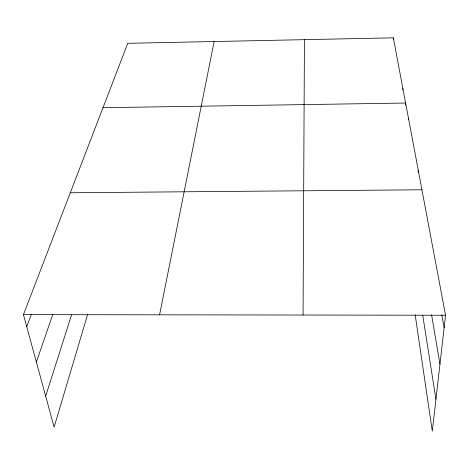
<?xml version="1.0" encoding="UTF-8"?>
<svg xmlns="http://www.w3.org/2000/svg" width="469" height="469" viewBox="0 0 469 469"><rect width="100%" height="100%" fill="white"/><g stroke="black" fill="none" stroke-linecap="round" stroke-linejoin="round"><path stroke-width="0.7" d="M303.062 315.033L304.434 39.666M393.262 39.232L393.339 37.831L127.75 43.306L23.45 314.623L54.111 427.13L87.639 314.394M402.801 89.954L402.889 88.559M405.474 105.167L405.609 103.039L102.992 107.7M408.399 119.806L408.493 118.364M418.084 172.34L418.254 170.212M393.339 37.831L445.55 315.244L432.301 431.169L415.188 314.869M159.583 314.822L214.14 41.524M45.657 396.117L71.528 315.01M36.371 362.033L52.833 314.277M26.733 326.676L31.259 314.576M70.291 192.765L421.936 189.775M23.45 314.623L445.55 315.244M441.775 314.881L444.125 327.702M431.591 314.822L439.957 364.19M422.774 315.537L435.941 399.289"/></g></svg>
